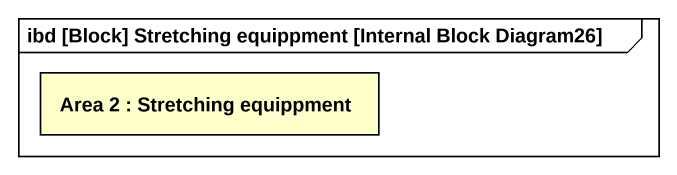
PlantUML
@startuml
mainframe ibd [Block] Stretching equippment [Internal Block Diagram26]
rectangle "Area 2 : Stretching equippment" as Area_2 #FFFFCC
@enduml
